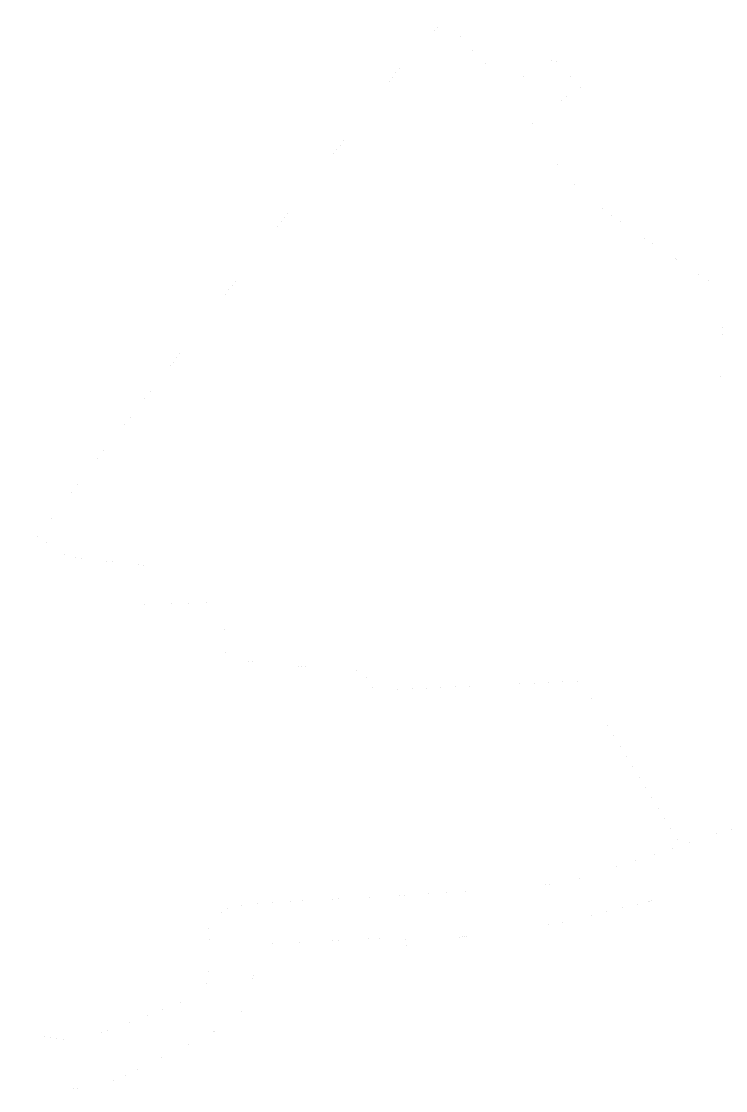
# Model space of a CAD drawing. Header units: metres. Extents: x 0 to 7617939, y 0 to 4642111.
# Drawn here: x 7616877 to 7617209, y 4641005 to 4641508 of the extents above; entities that cross this region are included whole.
import ezdxf

# ---------------------------------------------------------------- set-up
doc = ezdxf.new("R2010")
doc.units = ezdxf.units.M
doc.header["$MEASUREMENT"] = 0
doc.layers.add('parcels_o — WF.WFI_GML_PARC', color=1, linetype='Continuous', lineweight=0)

msp = doc.modelspace()

# ---------------------------------------------------------------- linework, layer by layer
at = {"layer": 'parcels_o — WF.WFI_GML_PARC', "color": 3, "linetype": 'Continuous', "const_width": 0.00234, "flags": 128}
for points in [[(7617210.57, 4641316.54), (7617206.74, 4641333.13), (7617206.23, 4641350.26), (7617207.67, 4641366.89), (7617207.97, 4641368.46), (7617208.19, 4641370.41), (7617209.62, 4641383.67), (7617200.35, 4641386.19), (7617171.61, 4641405.5), (7617140.93, 4641427.11), (7617125.19, 4641446.26), (7617117.13, 4641461.38), (7617140.42, 4641477.39), (7617128.11, 4641490.55), (7617105.15, 4641478.12), (7617077.16, 4641508.4), (7617065.59, 4641499.97), (7617023, 4641444.6), (7616948.08, 4641347.2), (7616884.36, 4641265.69), (7616898.87, 4641256.19), (7616944.73, 4641250.82), (7616930.9, 4641233.29), (7616951.42, 4641234.07), (7616972.14, 4641234.85), (7616973.34, 4641208), (7617022.1, 4641203.09), (7617037.47, 4641202.58), (7617043.26, 4641193.04), (7617140.31, 4641197.55), (7617146.68, 4641187.11), (7617150.24, 4641187.25), (7617149.71, 4641182.16), (7617187.76, 4641120.05), (7617219.92, 4641130.52)], [(7617219.92, 4641130.52), (7617187.76, 4641120.05), (7617139.13, 4641104.12), (7617125.17, 4641101.71), (7617110.5, 4641099.56), (7617103.72, 4641099.17), (7617060.5, 4641096.81), (7617055.18, 4641096.48), (7617005.75, 4641093.76), (7616988.95, 4641092.81), (7616980.72, 4641091.8), (7616973.84, 4641090.12), (7616967.79, 4641086.16), (7616964.71, 4641082.86), (7616966.9, 4641068.81), (7616963.42, 4641050.89), (7616925.47, 4641035.55), (7616906.6, 4641028.95), (7616898.48, 4641028.5), (7616862.37, 4641034.21)], [(7616876.08, 4641006.37), (7616881.39, 4641005.01), (7616887.88, 4641004.53), (7616898.69, 4641005.2), (7616902.27, 4641005.41), (7616923.83, 4641010.25), (7616946.95, 4641022.14), (7616967.16, 4641032.12), (7616977.51, 4641037.24), (7616980.46, 4641041.24), (7616983.59, 4641052.35), (7616986.41, 4641058.24), (7616986.15, 4641064.78), (7616986.63, 4641066.38), (7616987.76, 4641069.03), (7616991.76, 4641072.02), (7616993.8, 4641072.66), (7616994.17, 4641073.65), (7617024.26, 4641075.14), (7617058, 4641077.06), (7617058.46, 4641072.67), (7617083.49, 4641076.83), (7617124.75, 4641082.75), (7617126.92, 4641083.07), (7617129.95, 4641083.51), (7617136.75, 4641084.89), (7617168.62, 4641092.69), (7617198.99, 4641100.33), (7617233.36, 4641110.64)]]:
    msp.add_lwpolyline(points, dxfattribs=at)

doc.saveas('drawing.dxf')
